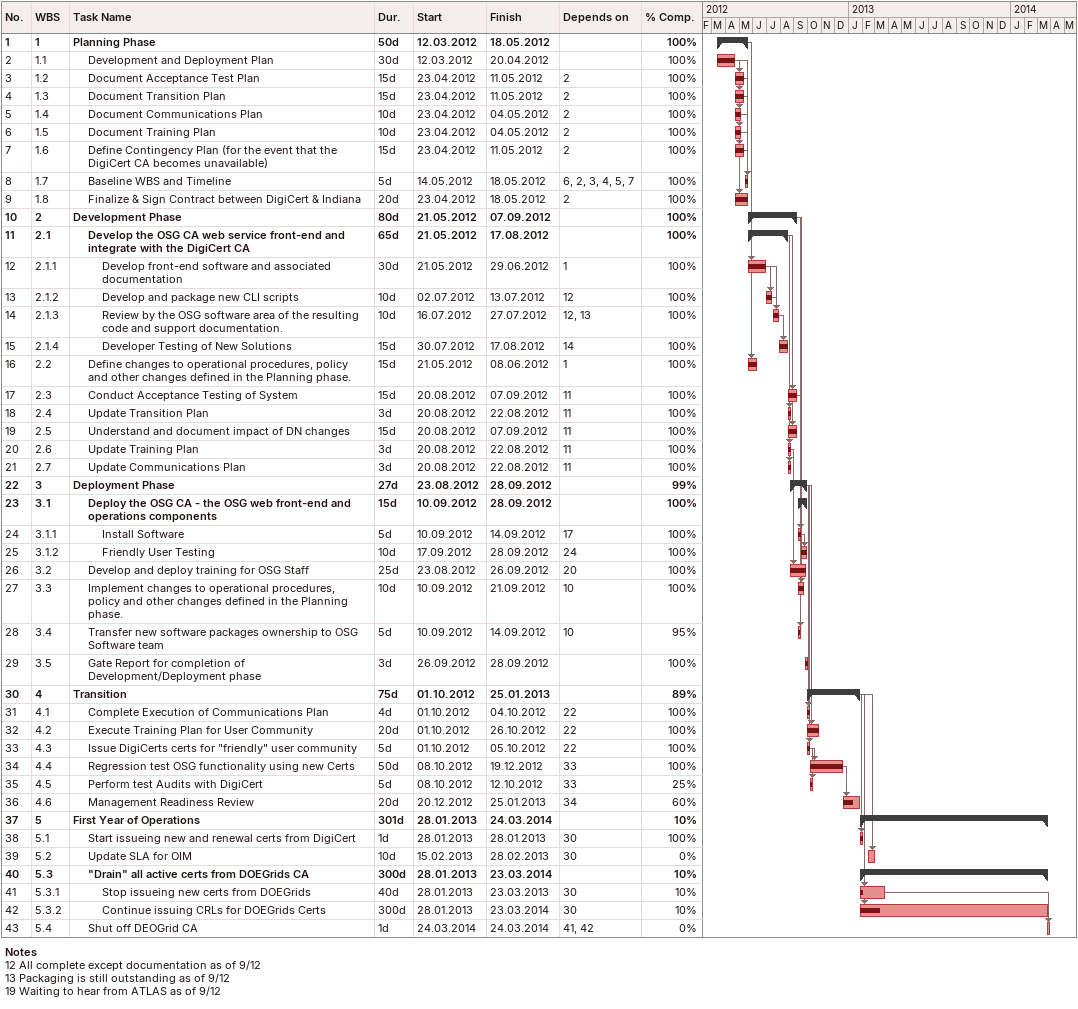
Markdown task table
| ID | WBS | Task | Duration | Start | Finish | Predecessors | % complete |
|---|---|---|---|---|---|---|---|
| 1 | 1 | **Planning Phase** | 50d | 2012-03-12 | 2012-05-18 |  | 100 |
| 2 | 1.1 | Development and Deployment Plan | 30d | 2012-03-12 | 2012-04-20 |  | 100 |
| 3 | 1.2 | Document Acceptance Test Plan | 15d | 2012-04-23 | 2012-05-11 | 2 | 100 |
| 4 | 1.3 | Document Transition Plan | 15d | 2012-04-23 | 2012-05-11 | 2 | 100 |
| 5 | 1.4 | Document Communications Plan | 10d | 2012-04-23 | 2012-05-04 | 2 | 100 |
| 6 | 1.5 | Document Training Plan | 10d | 2012-04-23 | 2012-05-04 | 2 | 100 |
| 7 | 1.6 | Define Contingency Plan (for the event that the DigiCert CA becomes unavailable) | 15d | 2012-04-23 | 2012-05-11 | 2 | 100 |
| 8 | 1.7 | Baseline WBS and Timeline | 5d | 2012-05-14 | 2012-05-18 | 6, 2, 3, 4, 5, 7 | 100 |
| 9 | 1.8 | Finalize & Sign Contract between DigiCert & Indiana | 20d | 2012-04-23 | 2012-05-18 | 2 | 100 |
| 10 | 2 | **Development Phase** | 80d | 2012-05-21 | 2012-09-07 |  | 100 |
| 11 | 2.1 | **Develop the OSG CA web service front-end and integrate with the DigiCert CA** | 65d | 2012-05-21 | 2012-08-17 |  | 100 |
| 12 | 2.1.1 | Develop front-end software and associated documentation | 30d | 2012-05-21 | 2012-06-29 | 1 | 100 |
| 13 | 2.1.2 | Develop and package new CLI scripts | 10d | 2012-07-02 | 2012-07-13 | 12 | 100 |
| 14 | 2.1.3 | Review by the OSG software area of the resulting code and support documentation. | 10d | 2012-07-16 | 2012-07-27 | 12, 13 | 100 |
| 15 | 2.1.4 | Developer Testing of New Solutions | 15d | 2012-07-30 | 2012-08-17 | 14 | 100 |
| 16 | 2.2 | Define changes to operational procedures, policy and other changes defined in the Planning phase. | 15d | 2012-05-21 | 2012-06-08 | 1 | 100 |
| 17 | 2.3 | Conduct Acceptance Testing of System | 15d | 2012-08-20 | 2012-09-07 | 11 | 100 |
| 18 | 2.4 | Update Transition Plan | 3d | 2012-08-20 | 2012-08-22 | 11 | 100 |
| 19 | 2.5 | Understand and document impact of DN changes | 15d | 2012-08-20 | 2012-09-07 | 11 | 100 |
| 20 | 2.6 | Update Training Plan | 3d | 2012-08-20 | 2012-08-22 | 11 | 100 |
| 21 | 2.7 | Update Communications Plan | 3d | 2012-08-20 | 2012-08-22 | 11 | 100 |
| 22 | 3 | **Deployment Phase** | 27d | 2012-08-23 | 2012-09-28 |  | 99 |
| 23 | 3.1 | **Deploy the OSG CA - the OSG web front-end and operations components** | 15d | 2012-09-10 | 2012-09-28 |  | 100 |
| 24 | 3.1.1 | Install Software | 5d | 2012-09-10 | 2012-09-14 | 17 | 100 |
| 25 | 3.1.2 | Friendly User Testing | 10d | 2012-09-17 | 2012-09-28 | 24 | 100 |
| 26 | 3.2 | Develop and deploy training for OSG Staff | 25d | 2012-08-23 | 2012-09-26 | 20 | 100 |
| 27 | 3.3 | Implement changes to operational procedures, policy and other changes defined in the Planning phase. | 10d | 2012-09-10 | 2012-09-21 | 10 | 100 |
| 28 | 3.4 | Transfer new software packages ownership to OSG Software team | 5d | 2012-09-10 | 2012-09-14 | 10 | 95 |
| 29 | 3.5 | Gate Report for completion of Development/Deployment phase | 3d | 2012-09-26 | 2012-09-28 |  | 100 |
| 30 | 4 | **Transition** | 75d | 2012-10-01 | 2013-01-25 |  | 89 |
| 31 | 4.1 | Complete Execution of Communications Plan | 4d | 2012-10-01 | 2012-10-04 | 22 | 100 |
| 32 | 4.2 | Execute Training Plan for User Community | 20d | 2012-10-01 | 2012-10-26 | 22 | 100 |
| 33 | 4.3 | Issue DigiCerts certs for "friendly" user community | 5d | 2012-10-01 | 2012-10-05 | 22 | 100 |
| 34 | 4.4 | Regression test OSG functionality using new Certs | 50d | 2012-10-08 | 2012-12-19 | 33 | 100 |
| 35 | 4.5 | Perform test Audits with DigiCert | 5d | 2012-10-08 | 2012-10-12 | 33 | 25 |
| 36 | 4.6 | Management Readiness Review | 20d | 2012-12-20 | 2013-01-25 | 34 | 60 |
| 37 | 5 | **First Year of Operations** | 301d | 2013-01-28 | 2014-03-24 |  | 10 |
| 38 | 5.1 | Start issueing new and renewal certs from DigiCert | 1d | 2013-01-28 | 2013-01-28 | 30 | 100 |
| 39 | 5.2 | Update SLA for OIM | 10d | 2013-02-15 | 2013-02-28 | 30 | 0 |
| 40 | 5.3 | **"Drain" all active certs from DOEGrids CA** | 300d | 2013-01-28 | 2014-03-23 |  | 10 |
| 41 | 5.3.1 | Stop issueing new certs from DOEGrids | 40d | 2013-01-28 | 2013-03-23 | 30 | 10 |
| 42 | 5.3.2 | Continue issuing CRLs for DOEGrids Certs | 300d | 2013-01-28 | 2014-03-23 | 30 | 10 |
| 43 | 5.4 | Shut off DEOGrid CA | 1d | 2014-03-24 | 2014-03-24 | 41, 42 | 0 |

Notes
- 12: All complete except documentation as of 9/12
- 13: Packaging is still outstanding as of 9/12
- 19: Waiting to hear from ATLAS as of 9/12
